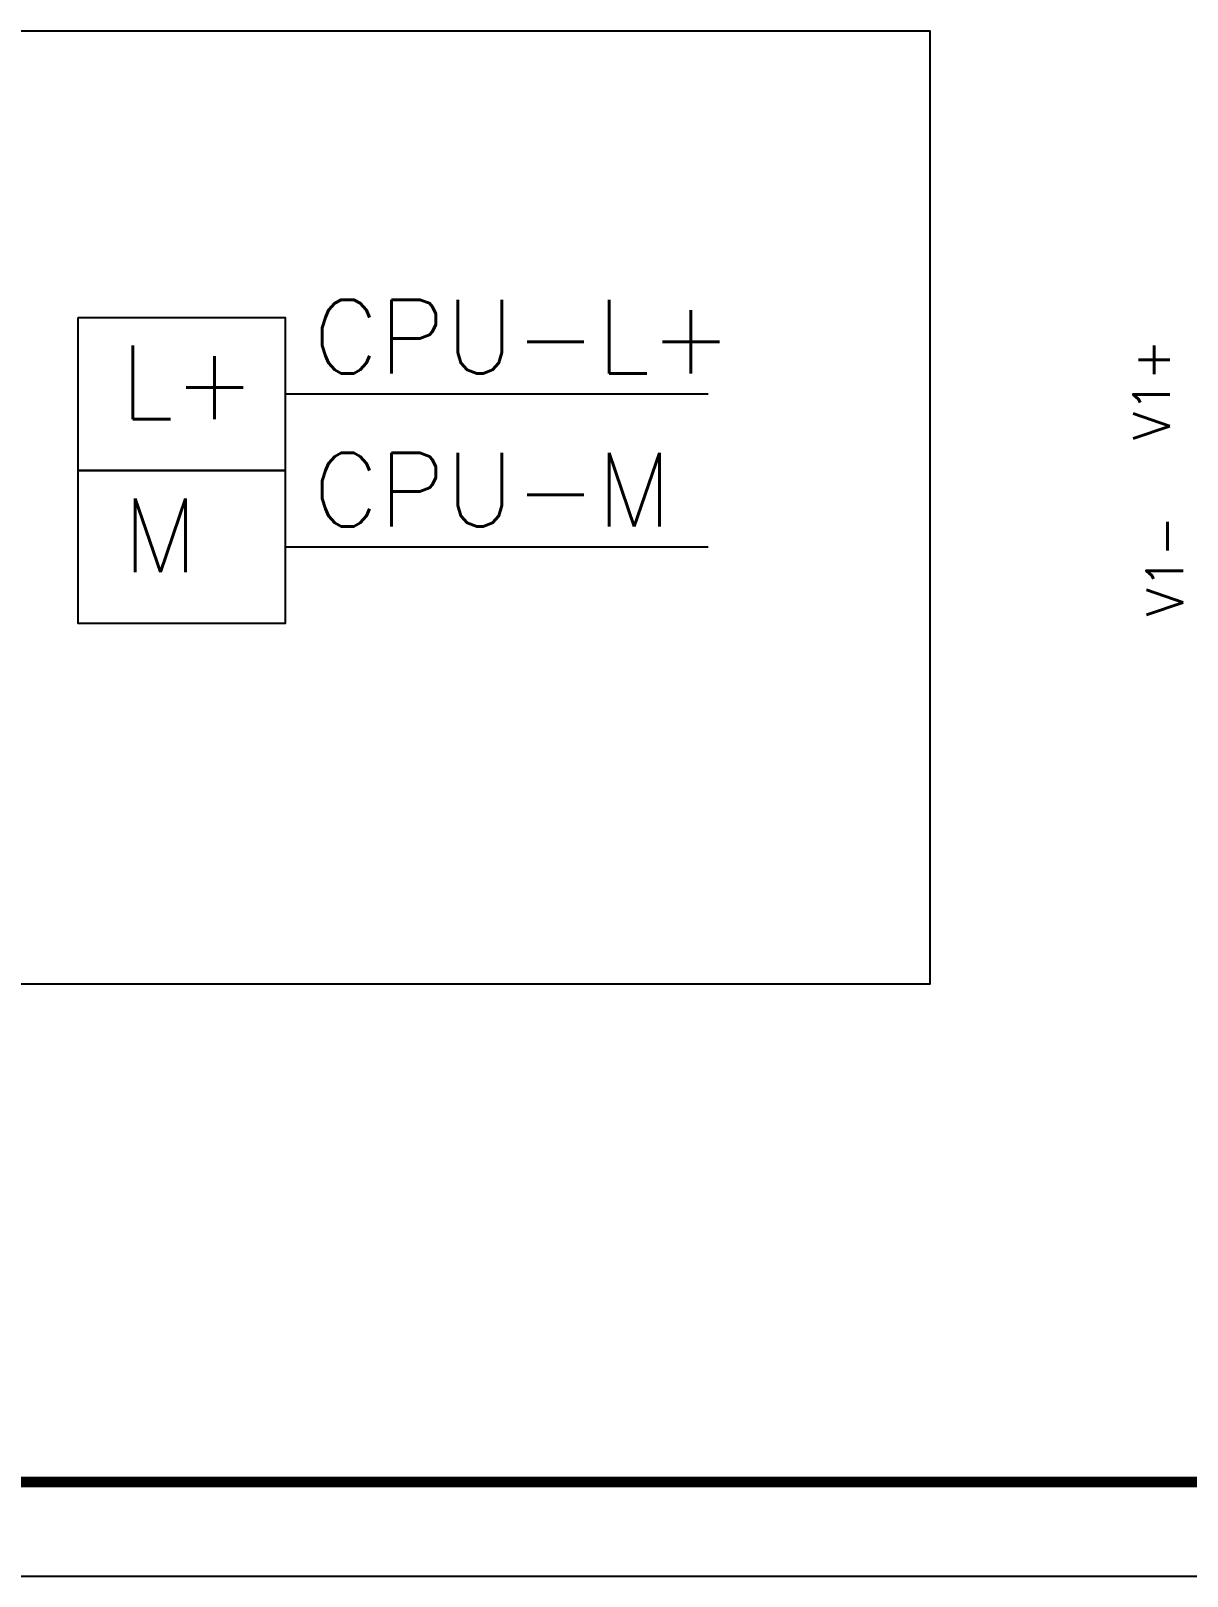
# Model space of a CAD drawing. Header units: inches. Extents: x 9000 to 22395, y 8106 to 17135.
# Drawn here: x 10009.3 to 10119.4, y 8105.6 to 8252.7 of the extents above; entities that cross this region are included whole.
import ezdxf

# ---------------------------------------------------------------- set-up
doc = ezdxf.new("R2010")
doc.units = ezdxf.units.IN
doc.header["$MEASUREMENT"] = 0
doc.layers.add('PLC', color=7, linetype='Continuous')
doc.layers.add('中间继电器', color=7, linetype='Continuous')
doc.styles.get("Standard").update_dxf_attribs({"font": 'txt', "bigfont": 'gbcbig.shx'})

msp = doc.modelspace()

# ---------------------------------------------------------------- linework, layer by layer
msp.add_line((9849.86, 8105.62), (10602.88, 8105.62))
at = {"const_width": 1.01}
msp.add_lwpolyline([(9872.25, 8114.58), (10616.43, 8114.58)], dxfattribs=at)
at = {"layer": '中间继电器', "color": 0}
for p, q in [((10033.49, 8218.13), (10073.76, 8218.13)), ((10033.49, 8203.56), (10073.76, 8203.56))]:
    msp.add_line(p, q, dxfattribs=at)
for points in [[(9895.76, 8252.67), (10094.88, 8252.67), (10094.88, 8161.97), (9895.76, 8161.97)], [(10013.79, 8225.41), (10033.49, 8225.41), (10033.49, 8210.84), (10013.79, 8210.84)], [(10013.79, 8210.84), (10033.49, 8210.84), (10033.49, 8196.28), (10013.79, 8196.28)]]:
    msp.add_lwpolyline(points, close=True, dxfattribs=at)

# ---------------------------------------------------------------- texts
at = {"layer": 'PLC', "char_height": 7, "attachment_point": 1}
for s, insert in [('CPU-L+', (10036.13, 8227.08)), ('L+', (10017.78, 8222.73)), ('CPU-M', (10036.13, 8212.51)), ('M', (10018.02, 8208.16))]:
    msp.add_mtext_dynamic_manual_height_columns(s, width=15.7654, gutter_width=1, heights=[12.04], dxfattribs=dict(at, insert=insert))
at = {"layer": 'PLC', "char_height": 3.5, "attachment_point": 1, "rotation": 90}
for s, insert in [('V1+', (10114.23, 8213.72)), ('V1-', (10115.49, 8196.94))]:
    msp.add_mtext_dynamic_manual_height_columns(s, width=15.7654, gutter_width=1, heights=[12.04], dxfattribs=dict(at, insert=insert))

doc.saveas('drawing.dxf')
